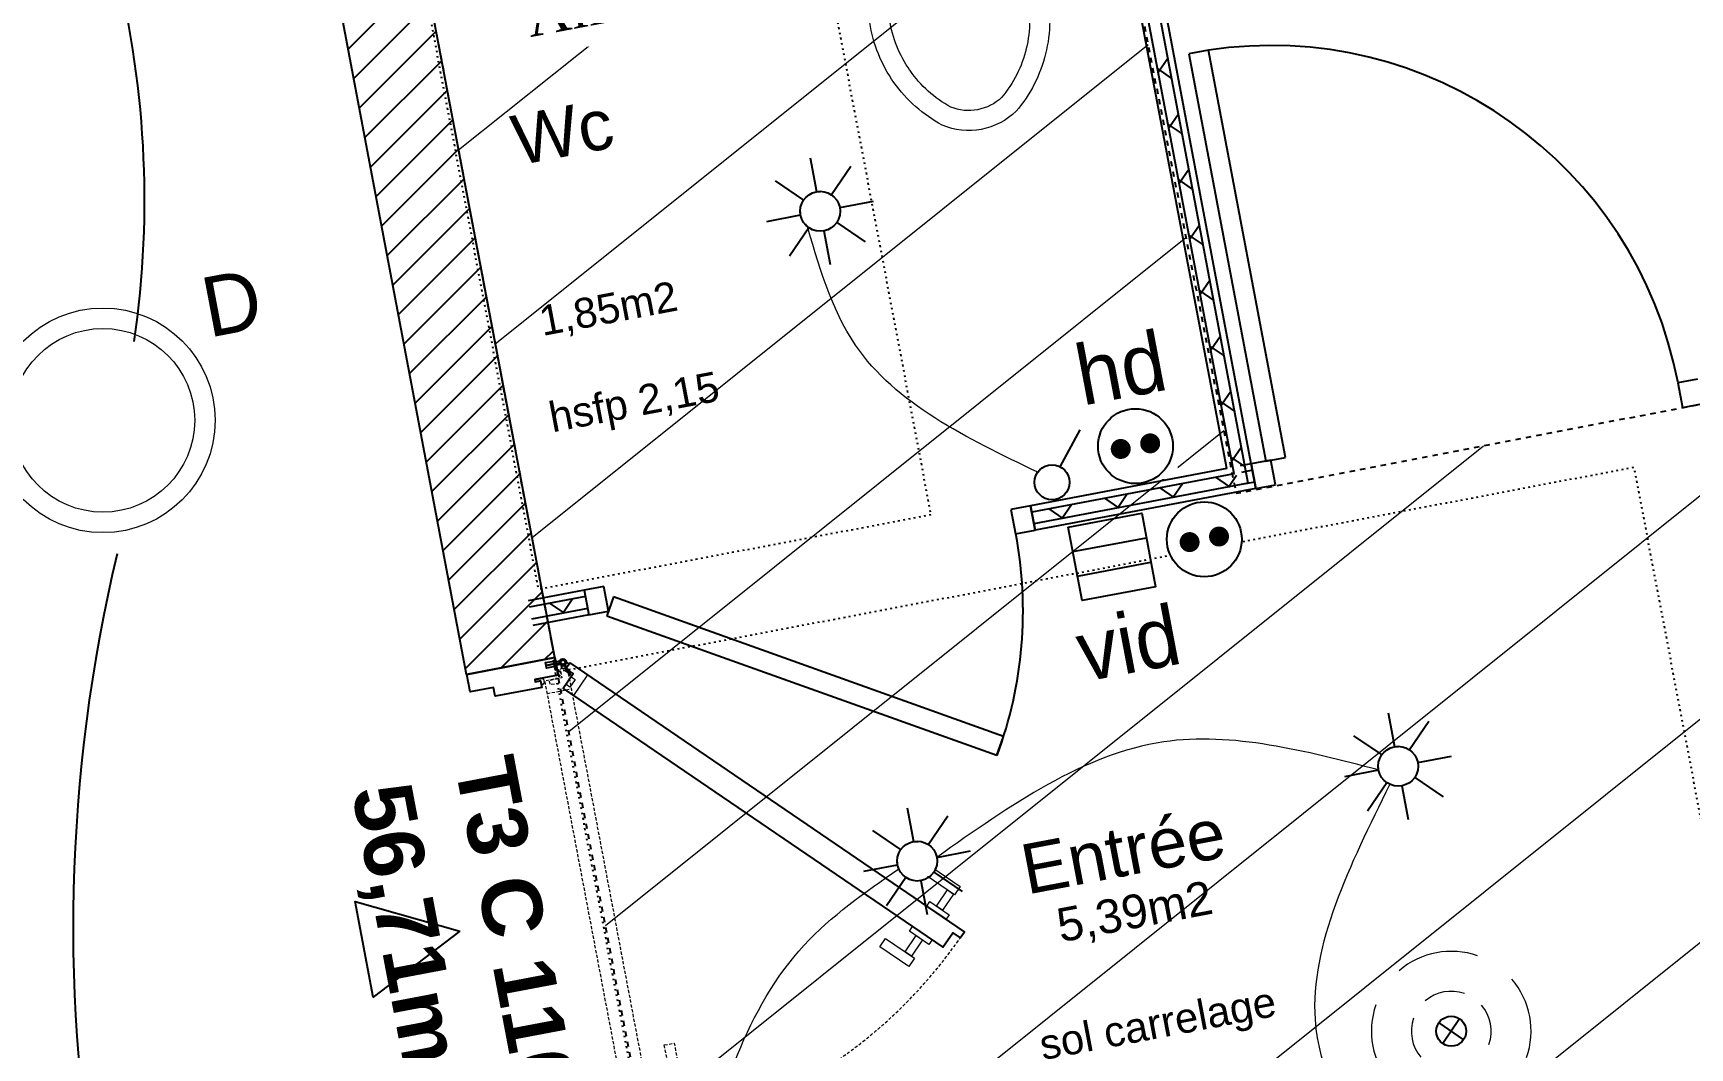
# Model space of a CAD drawing. Header units: centimetres. Extents: x 209280 to 319866, y -365283 to -277503.
# Drawn here: x 222384 to 225704, y -323979 to -321946 of the extents above; entities that cross this region are included whole.
import ezdxf

# ---------------------------------------------------------------- set-up
doc = ezdxf.new("R2010")
doc.units = ezdxf.units.CM
for name, pattern in [('Style de ligne -1', [0.41664, 0.20828, -0.20836]), ('Style de ligne -16', [0.192476, 0.123031, -0.069444]), ('Style de ligne -5', [0.20828, 0.069425, -0.138855])]:
    doc.linetypes.add(name, pattern=pattern)
doc.layers.get('0').update_dxf_attribs({"color": 252})
doc.layers.add('3-BAT C-Niveau 1', color=252, linetype='Continuous')
doc.layers.add('prlm-VMC', color=93, linetype='Continuous')
for name, color, linetype, lineweight in [('prlm-ELEC-CFA', 1, 'Continuous', 25), ('prlm-ELEC-CFO', 1, 'Continuous', 25), ('prlm-ELEC-SSI', 6, 'Continuous', 25)]:
    doc.layers.add(name, color=color, linetype=linetype, lineweight=lineweight)
doc.styles.add('Geneva (bold)', font='arialbd.ttf')
doc.styles.add('Helvetica', font='arial.ttf')
doc.styles.add('prlm-elec-cfa', font='comic.ttf', dxfattribs={"height": 12})
doc.styles.add('prlm-elec-cfo', font='comic.ttf', dxfattribs={"height": 12})
doc.styles.add('prlm-vmc', font='pala.ttf', dxfattribs={"height": 14})

# ---------------------------------------------------------------- blocks, each defined once
blk = doc.blocks.new('xi.fum')
at = {"color": 0}
blk.add_wipeout([(-10.61, -10.61), (-15, 0), (-10.61, 10.61), (0, 15), (10.61, 10.61), (15, 0), (10.61, -10.61), (0, -15)], dxfattribs=at).dxf.layer = 'prlm-ELEC-SSI'
at = {"layer": 'prlm-ELEC-SSI', "color": 0}
for points in [[(-2.12, 2.12), (2.12, -2.12)], [(2.12, 2.12), (-2.12, -2.12)]]:
    blk.add_lwpolyline(points, dxfattribs=at)
blk.add_circle((0, 0), 3, dxfattribs=at)
at = {"layer": 'prlm-ELEC-SSI', "color": 0, "lineweight": 13}
for radius, start, end in [(16, 60, 120), (16, 150, 210), (8, 60, 120), (16, 330, 30), (8, 150, 210), (8, 330, 30), (8, 240, 300), (16, 240, 300)]:
    blk.add_arc((0, 0), radius, start, end, dxfattribs=at)
blk = doc.blocks.new('xi.PCHD')
at = {"color": 0, "lineweight": 5}
blk.add_wipeout([(-7.5, -7.5), (7.5, -7.5), (7.5, 7.5), (-7.5, 7.5)], dxfattribs=at).dxf.layer = 'prlm-ELEC-CFO'
at = {"layer": 'prlm-ELEC-CFO', "color": 0, "linetype": 'ByBlock', "lineweight": 5, "const_width": 2}
for points in [[(-4, 0, 1), (-2, 0, 1)], [(2, 0, 1), (4, 0, 1)]]:
    blk.add_lwpolyline(points, format="xyb", close=True, dxfattribs=at)
at = {"layer": 'prlm-ELEC-CFO', "color": 0, "linetype": 'ByBlock', "lineweight": -2}
blk.add_circle((0, 0), 7.5, dxfattribs=at)
blk = doc.blocks.new('xi.SA')
at = {"layer": 'prlm-ELEC-CFO', "color": 0}
blk.add_lwpolyline([(0.2, -1.28), (5.5, 5.28)], dxfattribs=at)
blk.add_circle((-2, -4), 3.5, dxfattribs=at)
blk = doc.blocks.new('xi.PC')
at = {"color": 0, "lineweight": 5}
blk.add_wipeout([(-7.5, -7.5), (7.5, -7.5), (7.5, 7.5), (-7.5, 7.5)], dxfattribs=at).dxf.layer = 'prlm-ELEC-CFO'
at = {"layer": 'prlm-ELEC-CFO', "color": 0, "linetype": 'ByBlock', "lineweight": 5, "const_width": 2}
for points in [[(-4, 0, 1), (-2, 0, 1)], [(2, 0, 1), (4, 0, 1)]]:
    blk.add_lwpolyline(points, format="xyb", close=True, dxfattribs=at)
at = {"layer": 'prlm-ELEC-CFO', "color": 0, "linetype": 'ByBlock', "lineweight": -2}
blk.add_circle((0, 0), 7.5, dxfattribs=at)
blk = doc.blocks.new('xi.VID')
at = {"layer": 'prlm-ELEC-CFA', "color": 0, "linetype": 'ByBlock', "lineweight": -2, "flags": 128}
blk.add_lwpolyline([(-7.5, 7.5), (7.5, 7.5), (7.5, -7.5), (-7.5, -7.5)], close=True, dxfattribs=at)
at = {"layer": 'prlm-ELEC-CFA', "color": 0}
for points in [[(-7.5, 2.5), (7.5, 2.5)], [(-7.5, -2.5), (7.5, -2.5)]]:
    blk.add_lwpolyline(points, dxfattribs=at)
blk = doc.blocks.new('xi.SPOT')
at = {"color": 0, "lineweight": 5}
blk.add_wipeout([(-4, 0), (-2.83, -2.83), (0, -4), (2.83, -2.83), (4, 0), (2.83, 2.83), (0, 4), (-2.83, 2.83)], dxfattribs=at).dxf.layer = 'prlm-ELEC-CFO'
at = {"layer": 'prlm-ELEC-CFO', "color": 0, "linetype": 'ByBlock', "lineweight": -2, "flags": 128}
for points in [[(0, 10.88), (0, 4)], [(-7.69, 7.69), (-2.83, 2.83)], [(7.69, 7.69), (2.83, 2.83)], [(-10.88, 0), (-4, 0)], [(4, 0), (10.88, 0)], [(-2.83, -2.83), (-7.69, -7.69)], [(2.83, -2.83), (7.69, -7.69)], [(0, -4), (0, -10.88)]]:
    blk.add_lwpolyline(points, dxfattribs=at)
at = {"layer": 'prlm-ELEC-CFO', "color": 0, "linetype": 'ByBlock', "lineweight": -2}
blk.add_circle((0, 0), 4, dxfattribs=at)
blk = doc.blocks.new('xi.lumD')
at = {"layer": 'prlm-ELEC-CFO', "color": 0, "linetype": 'ByBlock', "lineweight": 13}
for radius in [22.49, 18.39]:
    blk.add_circle((0, 0), radius, dxfattribs=at)

msp = doc.modelspace()

# ---------------------------------------------------------------- hatches: boundary and pattern name
at = {"linetype": 'Continuous'}
h = msp.add_hatch(dxfattribs=at)
h.set_pattern_fill('02_ISOLANT', color=256, scale=10, angle=100.719065, style=0, pattern_type=2)
h.set_pattern_definition([(145.719065, (88960.93, 134700.79), (-45.060091, -66.102861), []), (235.719065, (88960.93, 134700.79), (-66.102861, 45.060091), [])])
h.paths.add_polyline_path([(224791.25, -322828.627), (224819.294, -322847.743), (224484.915, -321081.313), (224467.584, -321118.792)])
h = msp.add_hatch(dxfattribs=at)
h.set_pattern_fill('02_ISOLANT', color=256, scale=10, angle=-169.276405, style=0, pattern_type=2)
h.set_pattern_definition([(235.723595, (88960.93, 134700.79), (66.106423, -45.054865), []), (325.723595, (88960.93, 134700.79), (-45.054865, -66.106423), [])])
h.paths.add_polyline_path([(224819.294, -322847.743), (224791.25, -322828.627), (224385.313, -322905.503), (224389.779, -322929.084)])
h = msp.add_hatch(dxfattribs=at)
h.set_pattern_fill('02_ISOLANT', color=256, scale=10, angle=-169.265256, style=0, pattern_type=2)
h.set_pattern_definition([(235.734744, (88960.93, 134700.79), (66.115189, -45.042), []), (325.734744, (88960.93, 134700.79), (-45.042, -66.115189), [])])
h.paths.add_polyline_path([(224832.062, -322845.314), (224827.591, -322821.734), (224805.571, -322825.908), (224810.041, -322849.488)])
h = msp.add_hatch(dxfattribs=at)
h.set_pattern_fill('02_ISOLANT', color=256, scale=10, angle=-169.276405, style=0, pattern_type=2)
h.set_pattern_definition([(235.723595, (88960.93, 134700.79), (66.106423, -45.054865), []), (325.723595, (88960.93, 134700.79), (-45.054865, -66.106423), [])])
h.paths.add_polyline_path([(223495.671, -323098.409), (223491.205, -323074.828), (223378.532, -323096.166), (223382.998, -323119.747)])
at = {"layer": '3-BAT C-Niveau 1', "linetype": 'Continuous'}
h = msp.add_hatch(dxfattribs=at)
h.set_pattern_fill('MURS MACONNERIE-2', color=256, scale=10, style=0, pattern_type=2)
h.set_pattern_definition([(45, (89146.82, 134700.79), (-31.2347524, 39.0434405), [])])
h.paths.add_polyline_path([(223252.695, -323230.544), (223429.551, -323197.052), (222747.915, -319597.72), (222571.059, -319631.213)])
at = {"layer": '3-BAT C-Niveau 1', "linetype": 'Continuous', "lineweight": 18}
h = msp.add_hatch(dxfattribs=at)
h.set_pattern_fill('BA 13', color=256, scale=10, style=0, pattern_type=2)
h.set_pattern_definition([(218.65981, (88960.93, 134700.8), (-199.24783, 287.75041), [])])
h.paths.add_polyline_path([(225747.199, -322685.053), (226598.301, -327179.24), (230980.958, -326347.921), (231101.315, -326981.559), (225037.753, -328129.865), (224894.694, -327372.527), (224243.636, -327495.772), (224052.129, -326482.797), (224469.707, -326403.717), (224283.636, -325421.181), (225272.981, -325233.82), (225263.678, -325184.693), (223856.437, -325451.194), (223723.581, -324749.655), (224397.461, -324622.036), (224375.252, -324626.242), (224309.795, -324280.824), (223658.123, -324404.236), (223161.804, -321783.18), (224531.063, -321523.872), (224794.917, -322867.906)])

# ---------------------------------------------------------------- linework, layer by layer
at = {"linetype": 'Continuous', "lineweight": 25}
for p, q in [((224834.485, -322858.097), (224494.303, -321061.012)), ((224776.059, -322818.273), (224458.196, -321139.094)), ((224776.059, -322818.273), (224382.894, -322892.73)), ((224825.17, -322808.961), (224803.149, -322813.136)), ((224825.17, -322808.961), (224834.483, -322858.086)), ((224834.485, -322858.097), (224392.198, -322941.857)), ((224834.483, -322858.086), (224812.463, -322862.261)), ((224382.894, -322892.73), (224392.198, -322941.857)), ((223488.786, -323062.055), (223376.113, -323083.393)), ((223488.786, -323062.055), (223498.09, -323111.182)), ((223498.09, -323111.182), (223385.417, -323132.52))]:
    msp.add_line(p, q, dxfattribs=at)
at = {"linetype": 'Continuous'}
for p, q in [((224819.294, -322847.743), (224484.915, -321081.313)), ((224819.294, -322847.743), (224484.915, -321081.313)), ((224776.059, -322818.273), (224458.196, -321139.094)), ((224791.25, -322828.627), (224467.584, -321118.792)), ((224791.25, -322828.627), (224467.584, -321118.792)), ((224739.342, -321980.449), (224700.042, -321987.899)), ((224700.042, -321987.899), (224854.64, -322803.374)), ((224893.94, -322795.924), (224739.342, -321980.449)), ((225719.245, -322639.462), (225679.945, -322646.913)), ((225679.945, -322646.913), (225689.26, -322696.049)), ((225689.26, -322696.049), (225728.56, -322688.598)), ((224864.47, -322801.511), (224825.17, -322808.961)), ((224854.64, -322803.374), (224893.94, -322795.924)), ((224873.785, -322850.647), (224864.47, -322801.511)), ((224791.25, -322828.627), (224385.313, -322905.503)), ((224791.25, -322828.627), (224385.313, -322905.503)), ((224827.591, -322821.734), (224805.571, -322825.908)), ((224827.591, -322821.734), (224805.571, -322825.908)), ((224819.294, -322847.743), (224389.779, -322929.084)), ((224819.294, -322847.743), (224389.779, -322929.084)), ((224834.485, -322858.097), (224392.198, -322941.857)), ((224832.062, -322845.314), (224810.041, -322849.488)), ((224832.062, -322845.314), (224810.041, -322849.488)), ((224834.483, -322858.086), (224812.463, -322862.261)), ((224382.894, -322892.73), (224343.593, -322900.173)), ((224343.593, -322900.173), (224352.898, -322949.311)), ((224392.2, -322941.868), (224382.894, -322892.73)), ((224352.898, -322949.311), (224392.2, -322941.868)), ((223528.087, -323054.612), (223488.786, -323062.055)), ((223488.786, -323062.055), (223498.092, -323111.193)), ((223537.393, -323103.75), (223528.087, -323054.612)), ((223491.205, -323074.828), (223378.532, -323096.166)), ((223491.205, -323074.828), (223378.532, -323096.166)), ((223495.671, -323098.409), (223382.998, -323119.747)), ((223495.671, -323098.409), (223382.998, -323119.747)), ((223547.489, -323075.505), (223534.026, -323113.171)), ((224329.061, -323354.87), (223547.489, -323075.505)), ((223498.09, -323111.182), (223385.417, -323132.52)), ((223498.092, -323111.193), (223537.393, -323103.75)), ((223534.026, -323113.171), (224315.598, -323392.536)), ((223428.66, -323209.443), (223437.306, -323207.805)), ((224315.598, -323392.536), (224329.061, -323354.87))]:
    msp.add_line(p, q, dxfattribs=at)
at = {"linetype": 'Continuous', "lineweight": 18}
msp.add_line((223467.711, -323272.999), (223495.87, -323231.683), dxfattribs=at)
at = {"linetype": 'Style de ligne -16', "lineweight": 18, "ltscale": 50.8}
msp.add_line((223414.065, -323268.885), (223463.192, -323259.582), dxfattribs=at)
at = {"linetype": 'Continuous', "lineweight": 18, "flags": 128}
for points in [[(224014.817, -321619.956), (224346.056, -321557.369), (224414.498, -321858.192, -0.11633375), (224413.18, -321987.485, -0.11614379), (224354.313, -322102.514, -0.14772698), (224284.359, -322138.936, -0.14772467), (224206.116, -322130.565), (224206.037, -322130.531, -0.11673047), (224109.257, -322044.911, -0.11595242), (224060.757, -321925.031)], [(224213.881, -321765.936), (224214.021, -321765.904, -0.19799179), (224315.546, -321783.16, -0.19808078), (224375.373, -321867.111, -0.11491936), (224374.458, -321976.992), (224374.442, -321977.06, -0.11552567), (224325.028, -322075.176, -0.14277762), (224276.932, -322099.631, -0.14277762), (224223.229, -322094.411, -0.11483173), (224141.491, -322021.185), (224141.382, -322021.031, -0.11536819), (224100.537, -321919.042, -0.19808078), (224125.607, -321819.048, -0.19802267), (224213.881, -321765.936)]]:
    msp.add_lwpolyline(points, format="xyb", close=True, dxfattribs=at)
at = {"linetype": 'Style de ligne -5', "ltscale": 50.8, "flags": 128}
for points in [[(224183.17, -322911.216), (223397.141, -323060.073), (223155.249, -321782.776), (223941.278, -321633.919)], [(223654.727, -324405.087), (223430.723, -323226.18), (225592.052, -322815.506), (225816.057, -323994.413)]]:
    msp.add_lwpolyline(points, close=True, dxfattribs=at)
at = {"linetype": 'Continuous', "flags": 128}
for points in [[(223253.186, -323230.451), (223430.042, -323196.958), (223436.673, -323231.973), (223389.431, -323240.919), (223390.355, -323245.794), (223401.243, -323243.732), (223403.669, -323256.543), (223310.328, -323274.22), (223306.979, -323256.534), (223259.817, -323265.466)], [(223430.954, -323201.771), (223434.712, -323221.618), (223431.095, -323222.303), (223427.336, -323202.456)], [(223427.597, -323203.832), (223428.66, -323209.443), (223412.055, -323212.587), (223410.992, -323206.976)], [(223428.66, -323209.443), (223429.722, -323215.053), (223413.117, -323218.198), (223412.055, -323212.587)], [(223460.173, -323207.353), (223451.725, -323219.748), (223466.434, -323229.773), (223446.722, -323258.694), (224207.506, -323777.207), (224227.217, -323748.285), (224241.926, -323758.31), (224250.374, -323745.915)]]:
    msp.add_lwpolyline(points, close=True, dxfattribs=at)
at = {"linetype": 'Style de ligne -16', "lineweight": 18, "ltscale": 50.8, "flags": 128}
for points in [[(223455.154, -323217.136), (223440.416, -323219.927), (223443.728, -323237.417), (223409.339, -323243.929), (223580.651, -324148.528), (223615.039, -324142.016), (223618.352, -324159.505), (223633.09, -324156.714)], [(223437.003, -323238.69), (223438.752, -323247.926), (223420.477, -323251.387), (223418.728, -323242.151)], [(223649.133, -323972.715), (223668.805, -323968.99), (223691.133, -324086.894), (223671.461, -324090.619)]]:
    msp.add_lwpolyline(points, close=True, dxfattribs=at)
at = {"linetype": 'Continuous', "flags": 128}
for points in [[(223431.586, -323205.112), (223439.46, -323203.62, 0.14316547), (223439.085, -323207.468, 0.14316547), (223440.841, -323210.912), (223432.967, -323212.403)], [(223444.532, -323219.148), (223443.288, -323212.58, 0.14316547), (223447.136, -323212.955, 0.14316547), (223450.58, -323211.199), (223451.824, -323217.767)], [(223454.084, -323216.286), (223448.561, -323212.522, 0.14316547), (223451.547, -323210.066, 0.14316547), (223452.74, -323206.389), (223458.264, -323210.154)]]:
    msp.add_lwpolyline(points, format="xyb", close=True, dxfattribs=at)
at = {"linetype": 'Style de ligne -16', "lineweight": 18, "ltscale": 50.8, "flags": 128}
msp.add_lwpolyline([(223437.705, -323235.707), (223438.394, -323229.674), (223436.794, -323221.224), (223439.545, -323220.703), (223441.04, -323228.598), (223438.958, -323235.877), (223437.702, -323235.734)], dxfattribs=at)
at = {"linetype": 'Continuous', "lineweight": 18, "flags": 128}
msp.add_lwpolyline([(223460.966, -323232.823), (223457.187, -323228.069), (223450.081, -323223.226), (223451.658, -323220.912), (223458.298, -323225.438), (223461.973, -323232.057), (223460.983, -323232.844)], dxfattribs=at)
for points in [[(223390.556, -323241.481), (223405.294, -323238.69), (223406.93, -323239.805), (223408.195, -323246.487), (223404.834, -323251.417), (223403.674, -323251.637), (223401.959, -323242.579), (223391.151, -323244.625)], [(223462.579, -323235.429), (223470.346, -323240.723), (223459.871, -323256.092), (223452.104, -323250.798)], [(224242.047, -323655.502), (224230.771, -323672.046), (224131.612, -323604.464), (224142.887, -323587.92)], [(224228.705, -323670.638), (224206.669, -323702.971), (224194.274, -323694.523), (224216.31, -323662.191)], [(224219.89, -323711.982), (224213.767, -323720.966), (224174.93, -323694.496), (224181.053, -323685.512)], [(224081.306, -323775.933), (224092.582, -323759.389), (224150.425, -323798.812), (224139.149, -323815.356)], [(224131.833, -323786.14), (224153.869, -323753.807), (224166.264, -323762.255), (224144.228, -323794.588)], [(224140.648, -323744.796), (224146.771, -323735.813), (224185.608, -323762.282), (224179.485, -323771.266)]]:
    msp.add_lwpolyline(points, close=True, dxfattribs=at)
at = {"linetype": 'Continuous'}
for radius in [6.889, 4.289]:
    msp.add_circle((223445.854, -323206.186), radius, dxfattribs=at)
for centre, start, end in [((224864.47, -322801.511), 10.734744, 98.665053), ((223537.393, -323103.75), 339.640472, 10.723595)]:
    msp.add_arc(centre, 830.542, start, end, dxfattribs=at)
at = {"linetype": 'Style de ligne -16', "lineweight": 18, "ltscale": 50.8}
msp.add_arc((223445.854, -323206.186), 968.799, 281.143503, 325.256375, dxfattribs=at)
at = {"layer": '3-BAT C-Niveau 1', "linetype": 'Continuous', "lineweight": 25}
for p, q in [((223429.551, -323197.052), (222747.915, -319597.72)), ((223252.695, -323230.544), (222571.059, -319631.213)), ((223252.695, -323230.544), (222571.059, -319631.213)), ((223351.227, -322783.467), (223012.565, -320995.188)), ((223388.441, -322979.975), (223384.72, -322960.324)), ((223429.551, -323197.052), (223421.934, -323156.831)), ((223429.551, -323197.052), (223252.695, -323230.544))]:
    msp.add_line(p, q, dxfattribs=at)
at = {"layer": '3-BAT C-Niveau 1', "linetype": 'Style de ligne -1', "ltscale": 50.8, "flags": 128}
msp.add_lwpolyline([(225747.199, -322685.053), (226598.301, -327179.24), (230980.958, -326347.921), (231101.315, -326981.559), (225037.753, -328129.865), (224894.694, -327372.527), (224243.636, -327495.772), (224052.129, -326482.797), (224469.707, -326403.717), (224283.636, -325421.181), (225272.981, -325233.82), (225263.678, -325184.693), (223856.437, -325451.194), (223723.581, -324749.655), (224397.461, -324622.036), (224375.252, -324626.242), (224309.795, -324280.824), (223658.123, -324404.236), (223161.804, -321783.18), (224531.063, -321523.872), (224794.917, -322867.906)], close=True, dxfattribs=at)
at = {"layer": '3-BAT C-Niveau 1', "linetype": 'Continuous', "flags": 128}
msp.add_lwpolyline([(223239.467, -323745.071), (223065.985, -323876.998), (223029.855, -323685.374)], close=True, dxfattribs=at)
at = {"layer": 'prlm-ELEC-CFO'}
for centre, radius, start, end in [((220668.44, -322280.641), 1939.107, 351.593505, 37.78987), ((225689.969, -323738.296), 3225.522, 166.57402, 214.544551)]:
    msp.add_arc(centre, radius, start, end, dxfattribs=at)
at = {"layer": 'prlm-ELEC-CFO', "lineweight": 13}
for points in [[(224397.439, -322825.788), (224032.231, -322571.039), (223931.904, -322319.056)], [(225080.475, -323421.977), (224650.039, -323365.67), (224195.15, -323597.014)], [(223710.521, -324249.917), (223929.438, -323772.715), (224118.897, -323619.773)]]:
    msp.add_spline(points, degree=3, dxfattribs=at)

# ---------------------------------------------------------------- texts
at = {"style": 'Helvetica'}
for s, height, p in [('Wc', 100, (223355.393, -322211.564)), ('1,85m2', 60, (223404.905, -322552.955)), ('hsfp 2,15', 60, (223424.567, -322745.98))]:
    msp.add_text(s, height=height, rotation=10.723595, dxfattribs=at).set_placement(p)
at = {"attachment_point": 2, "rotation": 10.723595, "line_spacing_factor": 0.834288, "style": 'Helvetica'}
for s, insert, char_height in [('Entrée\\P{\\H0.6752x;5,39m2}\\P', (224559.356, -323535.147), 100), ('sol carrelage', (224632.139, -323899.601), 60)]:
    msp.add_mtext(s, dxfattribs=dict(at, insert=insert, char_height=char_height))
at = {"layer": '3-BAT C-Niveau 1', "insert": (223233.942, -323759.097), "char_height": 120, "attachment_point": 5, "rotation": 280.723595, "line_spacing_factor": 1.060906, "style": 'Geneva (bold)'}
msp.add_mtext('T3 C 110\\P56,71m2', dxfattribs=at)

# ---------------------------------------------------------------- next in the draw order: block references
at = {"layer": 'prlm-ELEC-CFO', "xscale": 10, "yscale": 10, "zscale": 10, "rotation": 10.72360141139323}
for p in [(223961.42, -322303.021), (224155.849, -323604.457)]:
    msp.add_blockref('xi.SPOT', p, dxfattribs=at)
at = {"layer": 'prlm-ELEC-SSI', "xscale": 10, "yscale": 10, "zscale": 10, "rotation": 10.72360141139323}
msp.add_blockref('xi.fum', (225226.052, -323945.255), dxfattribs=at)

# ---------------------------------------------------------------- next in the draw order: texts
at = {"layer": 'prlm-ELEC-CFA', "lineweight": 20, "insert": (224579.007, -323168.776), "char_height": 120, "attachment_point": 5, "rotation": 10.723601, "line_spacing_factor": 0.8, "style": 'prlm-elec-cfa', "bg_fill": 3, "box_fill_scale": 1.1, "bg_fill_color": 256, "bg_fill_transparency": 0}
msp.add_mtext('vid', dxfattribs=at)
at = {"layer": 'prlm-ELEC-CFO', "lineweight": 20, "char_height": 120, "rotation": 10.723601, "line_spacing_factor": 0.8, "style": 'prlm-elec-cfo', "bg_fill": 3, "bg_fill_color": 256, "bg_fill_transparency": 0}
for s, insert, attachment_point, box_fill_scale in [('D', (222771.232, -322427.62), 2, 0.95), ('hd', (224563.82, -322617.892), 5, 1.1)]:
    msp.add_mtext(s, dxfattribs=dict(at, insert=insert, attachment_point=attachment_point, box_fill_scale=box_fill_scale))
at = {"layer": 'prlm-VMC', "ltscale": 25, "insert": (223673.108, -321858.902), "char_height": 80, "width": 586.14744, "attachment_point": 5, "rotation": 10.723601, "line_spacing_factor": 0.8, "style": 'prlm-vmc', "bg_fill": 2}
msp.add_mtext('Alizé T 5/30', dxfattribs=at)

# ---------------------------------------------------------------- next in the draw order: linework, layer by layer
at = {"layer": 'prlm-ELEC-CFO', "lineweight": 13}
msp.add_spline([(225316.212, -324475.515), (224953.852, -323921.666), (225103.1, -323450.892)], degree=3, dxfattribs=at)

# ---------------------------------------------------------------- next in the draw order: block references
at = {"layer": 'prlm-ELEC-CFO', "xscale": 10, "yscale": 10, "zscale": 10, "rotation": 10.72360141139323}
for name, p in [('xi.lumD', (222524.064, -322721.712)), ('xi.PCHD', (224593.279, -322773.449))]:
    msp.add_blockref(name, p, dxfattribs=at)

# ---------------------------------------------------------------- next in the draw order: block references
for name, p in [('xi.SA', (224438.353, -322802.789)), ('xi.PC', (224731.21, -322960.028)), ('xi.SPOT', (225119.777, -323414.534))]:
    msp.add_blockref(name, p, dxfattribs=at)

# ---------------------------------------------------------------- next in the draw order: linework, layer by layer
at = {"linetype": 'Continuous'}
for p, q in [((224825.17, -322808.961), (224834.485, -322858.097)), ((224834.485, -322858.097), (224873.785, -322850.647))]:
    msp.add_line(p, q, dxfattribs=at)

# ---------------------------------------------------------------- next in the draw order: block references
at = {"layer": 'prlm-ELEC-CFA', "xscale": 10, "yscale": 10, "zscale": 10, "rotation": 10.72360141139323}
msp.add_blockref('xi.VID', (224546.007, -322995.248), dxfattribs=at)

doc.saveas('drawing.dxf')
